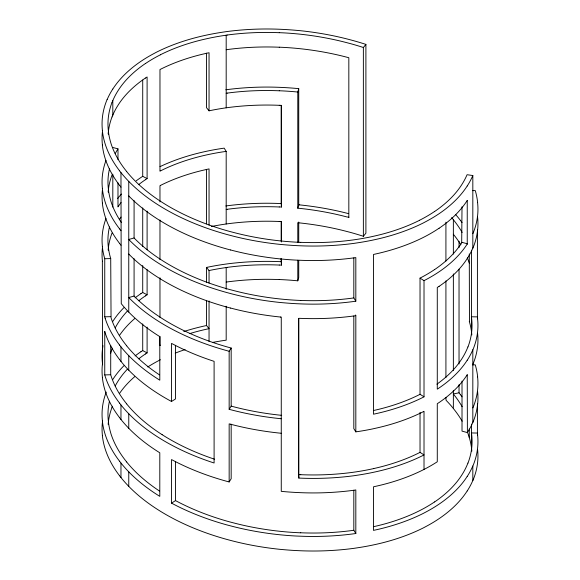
<?xml version="1.0" encoding="UTF-8"?>
<svg xmlns="http://www.w3.org/2000/svg" width="580" height="580" viewBox="0 0 580 580"><rect width="100%" height="100%" fill="white"/><g stroke="black" fill="none" stroke-linecap="round" stroke-linejoin="round"><path stroke-width="0.87" d="M348.928 217.275L346.912 216.942A200.122 115.543 0 0 0 298.323 208.227L297.786 208.206L297.786 92.031L298.736 88.653L295.394 88.341A193.459 111.694 0 0 0 283.598 87.522L279.669 87.341A179.894 103.863 0 0 0 225.816 89.784M297.786 208.206L298.736 204.827L298.736 88.653M279.263 279.538L283.069 279.712A187.536 108.272 0 0 1 294.51 280.51L297.786 280.814L298.736 277.436L298.736 260.456M112.085 102.399L112.926 100.333A161.994 93.525 0 0 1 117.08 92.234L118.313 90.263A153.381 88.559 0 0 1 145.384 63.546M112.085 116.921L112.926 114.854A161.994 93.525 0 0 1 117.08 106.756L118.313 104.784A153.381 88.559 0 0 1 145.384 78.068M112.085 349.269L112.563 348.123M112.085 407.356L112.563 406.21M467.915 346.905L467.074 348.971A161.994 93.525 0 0 1 462.92 357.07L461.687 359.042A153.381 88.559 0 0 1 436.892 384.17M467.915 463.079L467.074 465.146A161.994 93.525 0 0 1 462.92 473.244L461.687 475.216A153.381 88.559 0 0 1 434.616 501.932M112.759 89.066L111.483 91.118A167.924 96.947 0 0 0 107.177 99.506M112.6 147.414L117.987 148.871L117.087 150.321A161.994 93.525 0 0 0 115.203 153.664M281.264 418.738L280.676 418.688A206.052 118.965 0 0 1 230.651 409.719L229.158 409.349L229.158 351.262L231.173 348.029L229.477 347.572A210.874 121.742 0 0 1 218.812 344.418L215.325 343.287A217.108 125.345 0 0 1 176.393 326.801L173.427 325.206A219.61 126.788 0 0 1 164.879 320.232L162.139 318.514A217.188 125.389 0 0 1 135.916 297.91L134.082 296.054L134.082 258.716M229.158 409.349L231.173 406.116L231.173 348.029M280.676 317.035L281.264 317.086L281.264 491.347L284.606 491.659A193.459 111.694 0 0 0 296.402 492.478L300.331 492.659A179.894 103.863 0 0 0 354.184 490.216L355.823 489.94L355.823 533.506L354.17 533.745A179.894 103.863 0 0 1 300.339 536.188L296.402 536.043A193.459 111.694 0 0 1 284.606 535.224L280.676 534.854A206.052 118.965 0 0 1 230.651 525.893L226.925 524.922A216.797 125.171 0 0 1 215.963 521.681L212.374 520.514A223.039 128.767 0 0 1 172.376 503.578L171.52 503.128L171.52 459.563L172.369 460.02A223.039 128.767 0 0 0 212.367 476.956L215.963 478.116A216.797 125.171 0 0 0 226.925 481.357L229.158 481.958L231.173 478.725L231.173 424.212M467.241 185.977L468.517 183.925A167.924 96.947 0 0 0 472.823 175.537L467.074 174.71A161.994 93.525 0 0 1 462.92 182.809L461.687 184.788A153.381 88.559 0 0 1 434.616 211.497M467.241 200.499L467.241 244.064M462.013 206.785L461.687 242.868A153.381 88.559 0 0 1 434.616 269.584M467.241 258.586L468.517 256.534A167.924 96.947 0 0 0 472.823 248.146L472.823 175.537M467.241 360.238L468.517 358.186A167.924 96.947 0 0 0 472.823 349.798L472.823 422.407A167.924 96.947 0 0 1 468.517 430.795L467.4 432.586L462.013 431.128L462.013 381.089M467.241 374.76L467.4 432.586M467.241 476.412L468.517 474.36A167.924 96.947 0 0 0 472.823 465.972L472.823 480.494A167.924 96.947 0 0 1 468.517 488.882L467.241 490.934M297.786 242.389L297.786 222.727L298.316 222.778A200.122 115.543 0 0 1 346.898 231.485L350.523 232.428A210.874 121.742 0 0 1 361.188 235.581L363.37 236.292L363.37 47.509L365.9 44.399L364.037 43.797A216.797 125.171 0 0 0 353.075 40.556L349.363 39.563A206.052 118.965 0 0 0 299.331 30.595L295.394 30.254A193.459 111.694 0 0 0 283.598 29.435L279.669 29.254A179.894 103.863 0 0 0 225.816 31.697L222.133 32.262A167.33 96.606 0 0 0 207.669 34.851L204.138 35.612A158.993 91.792 0 0 0 156.484 52.193L153.758 53.643A155.621 89.849 0 0 0 143.354 59.733L140.911 61.342A159.311 91.981 0 0 0 112.796 89.073M363.37 236.292L365.9 233.182L365.9 44.399M145.421 63.561L147.769 62.017A149.691 86.427 0 0 1 157.774 56.166L160.421 54.788M145.421 78.082L147.102 76.973L147.102 178.625L145.421 179.735M142.716 80.069L142.716 176.32L140.911 177.516A159.311 91.981 0 0 0 136.213 180.822M140.911 293.683L142.716 292.494L142.716 265.51M145.421 295.909L147.102 294.799L147.102 269.613M140.911 351.77L142.716 350.581L142.716 323.908M145.421 353.996L147.102 352.887L147.102 327.106M434.579 211.482L432.23 213.027A149.691 86.427 0 0 1 422.226 218.877L419.579 220.255M439.089 228.23L436.646 229.832A155.621 89.849 0 0 1 426.242 235.922L423.487 237.35A158.993 91.792 0 0 1 375.847 253.931L373.476 254.468L373.476 414.2L375.862 413.692A158.993 91.792 0 0 0 423.516 397.111L424.016 396.814L424.016 280.64L420.029 278.11L422.226 276.964A149.691 86.427 0 0 0 432.23 271.114L434.579 269.57M439.089 286.317L437.284 287.506L437.284 389.158L439.089 387.962A159.311 91.981 0 0 0 467.204 360.231M434.579 501.917L432.23 503.462A149.691 86.427 0 0 1 422.226 509.312L419.579 510.69A153.069 88.37 0 0 1 373.709 526.654M119.567 359.607L121.263 361.753A216.833 125.193 0 0 0 128.76 370.185A222.8 128.629 0 0 0 157.745 393.414L160.551 395.183A225.533 130.21 0 0 0 169.331 400.294L171.52 401.476L175.515 398.946L175.515 345.325M171.52 503.128L175.515 500.598L175.515 461.477M160.421 185.484L159.971 185.716L159.971 201.963M160.421 345.223L159.971 345.455L159.971 336.429M160.421 359.745L157.774 361.123A149.691 86.427 0 0 0 147.769 366.973M424.016 280.64L426.242 279.488A155.621 89.849 0 0 0 436.646 273.398L439.089 271.795A159.311 91.981 0 0 0 467.204 244.057M419.579 394.516L420.029 394.284L424.016 396.814M298.555 318.493L298.555 474.621L298.838 478.072L300.331 478.137A179.894 103.863 0 0 0 354.184 475.694L357.867 475.129A167.33 96.606 0 0 0 372.331 472.54L375.862 471.779A158.993 91.792 0 0 0 423.516 455.199L424.016 454.901L420.029 452.371L419.579 452.603A153.069 88.37 0 0 1 373.709 468.567M300.737 300.462L296.931 300.288A187.536 108.272 0 0 1 285.49 299.49L281.684 299.135A200.122 115.543 0 0 1 233.102 290.428L229.477 289.485A210.874 121.742 0 0 1 218.812 286.332L215.325 285.2A217.108 125.345 0 0 1 176.393 268.714L173.427 267.119A219.61 126.788 0 0 1 164.879 262.145L162.139 260.427A217.188 125.389 0 0 1 135.916 239.823L134.082 237.967L128.76 239.489A222.8 128.629 0 0 0 157.745 262.718L160.551 264.487A225.533 130.21 0 0 0 169.331 269.599L172.369 271.237A223.039 128.767 0 0 0 212.367 288.173L215.963 289.333A216.797 125.171 0 0 0 226.925 292.574L230.637 293.567A206.052 118.965 0 0 0 280.669 302.535L284.606 302.876A193.459 111.694 0 0 0 296.402 303.702L300.331 303.876A179.894 103.863 0 0 0 354.184 301.433L355.823 301.158L355.823 257.592L354.17 257.832A179.894 103.863 0 0 1 300.339 260.275L296.402 260.137A193.459 111.694 0 0 1 284.606 259.311L280.676 258.948M134.082 296.054L128.76 297.576A222.8 128.629 0 0 0 157.745 320.805L160.551 322.574A225.533 130.21 0 0 0 169.331 327.685L172.369 329.324A223.039 128.767 0 0 0 212.367 346.26L215.963 347.42A216.797 125.171 0 0 0 226.925 350.661L229.158 351.262M206.277 53.331L209.046 52.736L209.046 110.816L209.685 110.686A161.399 93.184 0 0 1 223.633 108.184L227.2 107.67A173.964 100.434 0 0 1 279.263 105.313M206.277 169.505L209.046 168.903L209.046 225.207M206.524 282.641L206.524 267.445L207.669 267.199A167.33 96.606 0 0 1 222.133 264.611L225.83 264.081A179.894 103.863 0 0 1 279.661 261.638L281.162 261.667L281.445 265.111L279.263 265.017M206.524 267.445L209.046 270.555L209.685 270.418A161.399 93.184 0 0 1 223.633 267.924L227.2 267.409M189.841 333.558A153.069 88.37 0 0 1 206.292 329.259L209.046 328.642L206.524 325.532L204.138 326.047A158.993 91.792 0 0 0 183.795 331.55M373.723 468.582L370.315 469.314A161.399 93.184 0 0 1 356.367 471.815L352.799 472.33A173.964 100.434 0 0 1 300.737 474.686M460.433 394.654L459.034 392.82L453.364 393.95M160.392 54.767A153.069 88.37 0 0 1 206.292 38.824L209.685 38.077A161.399 93.184 0 0 1 223.633 35.576L227.2 35.061M226.186 49.742L227.2 49.583A173.964 100.434 0 0 1 279.263 47.227M226.186 93.307L227.2 93.148M226.186 209.481L227.2 209.322M211.395 226.505A161.399 93.184 0 0 1 223.633 224.358L227.2 223.844A173.964 100.434 0 0 1 279.263 221.487M226.186 282.09L227.2 281.931A173.964 100.434 0 0 1 279.263 279.575M355.823 301.158L353.814 297.91L352.799 298.069A173.964 100.434 0 0 1 300.737 300.425M355.823 533.506L353.814 530.258L352.799 530.417A173.964 100.434 0 0 1 300.737 532.774M424.016 469.423L424.016 411.336L423.487 411.611A158.993 91.792 0 0 1 375.847 428.192L372.331 428.975A167.33 96.606 0 0 1 357.867 431.563L355.823 431.853L355.823 315.68L354.17 315.919A179.894 103.863 0 0 1 300.339 318.362L298.838 318.333L298.838 478.072M226.186 224.003L226.186 151.394L223.633 151.75A161.399 93.184 0 0 0 209.685 154.244L206.277 154.983A153.069 88.37 0 0 0 160.392 170.94L159.971 171.194L159.971 69.542L160.421 69.31A153.069 88.37 0 0 1 206.292 53.345M472.642 190.639L475.252 190.566L475.462 191.248A193.531 111.737 0 0 1 477.369 200.332L477.644 202.601M102.356 246.703L102.631 248.972A193.531 111.737 0 0 0 104.545 258.056L104.748 258.738L110.715 258.579L111.055 317.789A200.839 115.956 0 0 0 126.672 345.774M469.459 263.334L468.945 262.211A200.839 115.956 0 0 0 467.408 257.817M104.748 258.738L104.748 316.825L110.715 316.665M469.285 253.938L469.459 321.421M119.596 359.593A206.139 119.016 0 0 1 105.19 332.935L104.748 331.347L104.748 374.912L110.715 374.752L111.055 375.876A200.839 115.956 0 0 0 126.672 403.861M472.642 364.9L475.252 364.827L475.462 365.509A193.531 111.737 0 0 1 477.369 374.593L477.644 376.862M471.46 316.774L477.412 316.883L477.644 318.775M477.644 434.949L477.412 433.057L471.46 432.948A174.718 100.869 0 0 1 467.98 463.087M279.263 32.669L283.069 32.842A187.536 108.272 0 0 1 294.51 33.64L298.316 33.995A200.122 115.543 0 0 1 346.898 42.703L350.523 43.645A210.874 121.742 0 0 1 361.188 46.799L363.37 47.509M279.263 47.19L283.069 47.364A187.536 108.272 0 0 1 294.51 48.162L298.316 48.517A200.122 115.543 0 0 1 346.898 57.224L348.826 57.71L348.826 217.449M279.263 90.755L283.069 90.93A187.536 108.272 0 0 1 294.51 91.727L297.786 92.031M279.263 105.277L281.445 105.379L281.445 207.031L279.263 206.93M281.445 207.031L281.162 203.58L279.669 203.515A179.894 103.863 0 0 0 225.816 205.958M279.263 221.451L281.445 221.545L281.445 241.998M300.737 242.375L296.931 242.201A187.536 108.272 0 0 1 285.49 241.403L281.684 241.048A200.122 115.543 0 0 1 233.102 232.341L229.477 231.398A210.874 121.742 0 0 1 218.812 228.244L215.325 227.113A217.108 125.345 0 0 1 176.393 210.627L173.427 209.032A219.61 126.788 0 0 1 164.879 204.058L162.139 202.34A217.188 125.389 0 0 1 135.916 181.736L133.929 179.727A210.91 121.764 0 0 1 126.636 171.528M298.555 474.621L300.737 474.723M300.737 532.81L296.931 532.636A187.536 108.272 0 0 1 285.49 531.838L281.684 531.483A200.122 115.543 0 0 1 233.102 522.776L229.477 521.833A210.874 121.742 0 0 1 218.812 518.679L215.325 517.548A217.108 125.345 0 0 1 176.393 501.062L175.515 500.598M298.736 204.827L299.324 204.878M281.264 433.26L280.676 433.209A206.052 118.965 0 0 1 230.651 424.241M462.013 242.346L467.4 243.803M230.637 250.002L226.925 249.008A216.797 125.171 0 0 1 215.963 245.768L212.374 244.6A223.039 128.767 0 0 1 172.376 227.664L169.331 226.033A225.533 130.21 0 0 1 160.551 220.922L157.738 219.153A222.8 128.629 0 0 1 128.753 195.931M230.637 308.089L226.925 307.095A216.797 125.171 0 0 1 215.963 303.855L212.374 302.688A223.039 128.767 0 0 1 172.376 285.751L169.331 284.12A225.533 130.21 0 0 1 160.551 279.009L157.738 277.24A222.8 128.629 0 0 1 128.753 254.018M231.173 406.116L233.088 406.623A200.122 115.543 0 0 0 281.677 415.338M230.637 424.263L229.158 423.871L229.158 481.958M142.716 176.32L147.102 178.625M142.716 292.494L147.102 294.799M142.716 350.581L147.102 352.887M162.139 434.688L164.879 436.407A219.61 126.788 0 0 0 173.427 441.38L176.378 442.982A217.108 125.345 0 0 0 214.622 459.237M119.567 170.825L121.263 172.971A216.833 125.193 0 0 0 128.76 181.402A222.8 128.629 0 0 0 157.745 204.631L160.551 206.4A225.533 130.21 0 0 0 169.331 211.512L172.369 213.15A223.039 128.767 0 0 0 212.367 230.086L215.963 231.246A216.797 125.171 0 0 0 226.925 234.487L230.637 235.48A206.052 118.965 0 0 0 280.669 244.448L284.606 244.789A193.459 111.694 0 0 0 296.402 245.615L300.331 245.789A179.894 103.863 0 0 0 354.184 243.346L357.867 242.781A167.33 96.606 0 0 0 372.331 240.192L375.862 239.431A158.993 91.792 0 0 0 423.516 222.85L426.242 221.4A155.621 89.849 0 0 0 436.646 215.311L439.089 213.708A159.311 91.981 0 0 0 467.204 185.97M119.567 345.086L121.263 347.231A216.833 125.193 0 0 0 128.76 355.663A222.8 128.629 0 0 0 157.745 378.892L159.797 380.183L159.797 336.618L157.738 335.327A222.8 128.629 0 0 1 128.753 312.105A216.833 125.193 0 0 1 121.263 303.666L120.966 172.659M119.567 403.173L121.263 405.318A216.833 125.193 0 0 0 128.76 413.75A222.8 128.629 0 0 0 157.745 436.979L160.551 438.748A225.533 130.21 0 0 0 169.331 443.86L172.369 445.498A223.039 128.767 0 0 0 212.367 462.434L214.1 462.992L214.1 361.34L212.374 360.774A223.039 128.767 0 0 1 172.376 343.839L171.52 343.389L171.52 401.476M119.567 417.694L121.263 419.84A216.833 125.193 0 0 0 128.76 428.272A222.8 128.629 0 0 0 157.745 451.501L159.797 452.791L159.797 496.357L157.738 495.066A222.8 128.629 0 0 1 128.753 471.845M119.567 461.26L121.263 463.405A216.833 125.193 0 0 0 128.76 471.837L128.76 486.359A222.8 128.629 0 0 0 157.745 509.588L160.551 511.357A225.533 130.21 0 0 0 169.331 516.468L172.369 518.107A223.039 128.767 0 0 0 212.367 535.043L215.963 536.203A216.797 125.171 0 0 0 226.925 539.443L230.637 540.437A206.052 118.965 0 0 0 280.669 549.405L284.606 549.746A193.459 111.694 0 0 0 296.402 550.565L300.331 550.746A179.894 103.863 0 0 0 354.184 548.303L357.867 547.737A167.33 96.606 0 0 0 372.331 545.149L375.862 544.388A158.993 91.792 0 0 0 423.516 527.807L426.242 526.357A155.621 89.849 0 0 0 436.646 520.267L439.089 518.658A159.311 91.981 0 0 0 467.204 490.926M119.567 475.781L121.263 477.927A216.833 125.193 0 0 0 128.76 486.359M209.046 110.816L206.524 107.713L206.524 53.2M460.433 220.393L458.736 218.247A216.833 125.193 0 0 0 455.597 214.52M119.567 185.346L120.966 187.18M119.567 228.911L120.966 230.746M119.567 243.433L120.966 245.268M355.41 315.02L355.823 315.68M355.823 431.853L353.814 428.605L353.814 316.035M226.186 151.394L224.177 148.147L222.133 148.436A167.33 96.606 0 0 0 207.669 151.025L204.138 151.786A158.993 91.792 0 0 0 160.015 166.641M469.285 321.421L469.604 322.494A187.601 108.308 0 0 1 471.46 331.296A174.718 100.869 0 0 1 471.815 334.957M110.715 258.579L110.396 257.505A187.601 108.308 0 0 1 108.54 248.704A174.718 100.869 0 0 1 109.468 226.983M104.748 316.825L105.219 318.406M104.748 374.912L105.219 376.492A206.139 119.016 0 0 0 119.596 403.158M102.356 130.529L102.631 132.798A193.531 111.737 0 0 0 104.545 141.882L105.219 144.144A206.139 119.016 0 0 0 119.596 170.817M102.356 145.051L102.631 147.32A193.531 111.737 0 0 0 104.545 156.404L105.219 158.666A206.139 119.016 0 0 0 119.596 185.339M102.356 188.616L102.631 190.885A193.531 111.737 0 0 0 104.545 199.969L105.219 202.231A206.139 119.016 0 0 0 119.596 228.904M102.356 203.138L102.631 205.407A193.531 111.737 0 0 0 104.545 214.491L105.219 216.753A206.139 119.016 0 0 0 119.596 243.426M102.356 261.225L102.587 364.769L102.356 362.877M102.356 377.399L102.631 379.668A193.531 111.737 0 0 0 104.545 388.752L105.219 391.014A206.139 119.016 0 0 0 119.596 417.68M102.356 420.964L102.631 423.233A193.531 111.737 0 0 0 104.545 432.317L105.219 434.579A206.139 119.016 0 0 0 119.596 461.245M102.356 435.486L102.631 437.755A193.531 111.737 0 0 0 104.545 446.839L105.219 449.101A206.139 119.016 0 0 0 119.596 475.767M477.412 229.629L477.412 316.883M477.412 403.716L477.412 433.057M471.46 250.205L471.46 331.296M471.46 424.06L471.46 447.47A174.718 100.869 0 0 1 471.815 451.131M469.285 429.055L469.285 437.596M459.034 241.207L459.034 247.522M459.034 269.178L459.034 363.943M459.034 384.7L459.034 392.82M453.364 254.069L453.364 219.689A210.91 121.764 0 0 0 451.646 217.616M453.364 273.927L453.364 370.489M453.364 390.34L453.364 408.472A210.91 121.764 0 0 0 446.071 400.272L445.918 397.409M445.918 222.176L445.918 261.014M445.918 280.887L445.918 377.536M420.029 278.11L420.029 394.284M420.029 412.358L420.029 452.371M353.814 257.904L353.814 297.91M353.814 490.245L353.814 530.258M298.736 222.031L298.736 242.585M297.786 260.26L297.786 280.814M281.445 258.89L281.445 265.111M281.162 105.531L281.162 203.58M281.162 221.661L281.162 241.222M281.162 258.999L281.162 261.667M226.186 35.22L226.186 107.829M226.186 267.568L226.186 289.239M226.186 306.218L226.186 340.177L223.633 340.532A161.399 93.184 0 0 0 213.121 342.338M209.046 270.555L209.046 283.069M209.046 300.94L209.046 341.461M206.524 169.375L206.524 223.88M206.524 300.512L206.524 325.532M159.971 220.008L159.971 259.717M159.971 277.769L159.971 317.477M147.102 211.142L147.102 249.82M142.716 207.937L142.716 246.616M134.082 200.629L134.082 237.967M128.76 181.402L128.76 312.098M128.76 355.663L128.76 370.185M128.76 413.75L128.76 428.272M120.966 346.92L120.966 361.442M120.966 405.007L120.966 419.528M120.966 463.094L120.966 477.615M117.987 148.871L117.987 159.594M117.987 182.831L117.987 206.958L118.313 206.436A153.381 88.559 0 0 1 121.017 202.55M112.81 100.681L112.81 115.203M112.81 174.174L112.81 207.075M110.715 345.412L110.715 374.752M112.02 102.392A174.718 100.869 0 0 0 108.605 132.523L108.54 134.234M109.468 168.896A174.718 100.869 0 0 0 108.605 190.61L108.54 192.321M108.54 248.704L108.54 250.408M109.468 401.244A174.718 100.869 0 0 0 108.605 422.958L108.54 424.669M119.647 393.269A153.381 88.559 0 0 1 134.64 376.724M471.46 447.47A187.601 108.308 0 0 0 469.604 438.668L468.945 436.472A200.839 115.956 0 0 0 467.408 432.078M108.156 424.364A174.718 100.869 0 0 1 112.02 407.349M453.328 408.487A200.839 115.956 0 0 1 462.144 421.211M175.232 353.126A153.069 88.37 0 0 1 185.114 349.573M102.421 435.486A179.278 103.508 0 0 1 102.37 422.718M102.421 420.964A179.278 103.508 0 0 1 106.249 392.073M115.203 386.012A161.994 93.525 0 0 1 117.08 382.67L118.313 380.69A153.381 88.559 0 0 1 127.259 369.3M477.579 202.601A179.278 103.508 0 0 1 472.888 233.631M159.457 491.021A217.188 125.389 0 0 1 135.916 472.171L133.929 470.162A210.91 121.764 0 0 1 126.636 461.963M419.608 394.538A153.069 88.37 0 0 1 373.709 410.48M477.579 333.297A179.278 103.508 0 0 1 472.888 364.327M477.579 318.775A179.278 103.508 0 0 1 472.888 349.805M471.395 316.781A174.718 100.869 0 0 1 467.98 346.912M126.636 345.789A210.91 121.764 0 0 0 133.929 353.988L135.923 355.997A217.188 125.389 0 0 0 159.457 374.847M108.156 192.016A174.718 100.869 0 0 1 112.02 175M126.636 403.876A210.91 121.764 0 0 0 133.929 412.075L135.923 414.084A217.188 125.389 0 0 0 162.146 434.681M477.579 391.384A179.278 103.508 0 0 1 472.888 422.414M102.421 377.399A179.278 103.508 0 0 1 102.37 364.631M112.796 321.421A159.311 91.981 0 0 1 123.844 307.704M135.082 297.844A159.311 91.981 0 0 1 140.882 293.668M115.203 327.925A161.994 93.525 0 0 1 117.08 324.582L118.313 322.611A153.381 88.559 0 0 1 127.259 311.214M138.743 300.737A153.381 88.559 0 0 1 145.384 295.894M119.647 335.182A153.381 88.559 0 0 1 134.64 318.637M110.591 353.445A174.718 100.869 0 0 1 112.02 349.262M102.421 362.877A179.278 103.508 0 0 1 102.993 345.651M112.796 379.509A159.311 91.981 0 0 1 123.844 365.791M135.082 355.931A159.311 91.981 0 0 1 140.882 351.755M117.581 198.57A159.311 91.981 0 0 1 121.452 194.046M477.579 376.862A179.278 103.508 0 0 1 472.888 407.892M102.421 203.138A179.278 103.508 0 0 1 102.37 190.37M102.421 188.616A179.278 103.508 0 0 1 105.981 160.45M477.579 217.123A179.278 103.508 0 0 1 472.888 248.153M467.204 258.579A159.311 91.981 0 0 1 439.118 286.332M280.669 317.057A206.052 118.965 0 0 1 230.651 308.067M227.186 93.112A173.964 100.434 0 0 1 279.263 90.792M467.204 200.492A159.311 91.981 0 0 1 439.118 228.244M121.445 222.589A200.839 115.956 0 0 1 111.012 201.623L110.396 199.418A187.601 108.308 0 0 1 108.54 190.617M453.328 393.965A200.839 115.956 0 0 1 462.144 406.689M453.328 234.226A200.839 115.956 0 0 1 460.861 244.796M467.204 374.752A159.311 91.981 0 0 1 439.118 402.505L437.284 403.68L437.284 461.767L436.646 462.18A155.621 89.849 0 0 1 426.242 468.27L423.487 469.698A158.993 91.792 0 0 1 375.847 486.279L373.476 486.809L373.476 530.374L375.862 529.866A158.993 91.792 0 0 0 423.516 513.285L426.242 511.836A155.621 89.849 0 0 0 436.646 505.745L439.089 504.136A159.311 91.981 0 0 0 467.204 476.405M299.331 204.856A206.052 118.965 0 0 1 348.602 213.65M119.596 345.078A206.139 119.016 0 0 1 105.19 318.413M227.186 209.286A173.964 100.434 0 0 1 279.263 206.966M126.672 461.948A200.839 115.956 0 0 1 111.012 433.971L110.396 431.766A187.601 108.308 0 0 1 108.54 422.965M477.579 434.949A179.278 103.508 0 0 1 472.888 465.979M477.579 449.471A179.278 103.508 0 0 1 472.888 480.501M227.186 267.373A173.964 100.434 0 0 1 279.263 265.053M102.421 246.703A179.278 103.508 0 0 1 105.981 218.537M102.421 261.225A179.278 103.508 0 0 1 102.37 248.457M160.392 185.462A153.069 88.37 0 0 1 206.292 169.519M138.743 358.824A153.381 88.559 0 0 1 145.384 353.981M119.647 219.008A153.381 88.559 0 0 1 121.017 217.072M460.404 394.661A206.139 119.016 0 0 1 462.028 396.829M138.743 184.563A153.381 88.559 0 0 1 145.384 179.72M108.156 250.103A174.718 100.869 0 0 1 112.02 233.088M419.608 220.277A153.069 88.37 0 0 1 373.709 236.219L370.315 236.974A161.399 93.184 0 0 1 356.367 239.468L352.799 239.982A173.964 100.434 0 0 1 300.737 242.338M453.328 219.704A200.839 115.956 0 0 1 462.144 232.428M460.404 220.407A206.139 119.016 0 0 1 462.028 222.568M102.421 145.051A179.278 103.508 0 0 1 102.37 132.284M108.156 133.929A174.718 100.869 0 0 1 112.02 116.913M102.421 130.529A179.278 103.508 0 0 1 107.112 99.499M280.669 258.97A206.052 118.965 0 0 1 230.651 249.98M227.186 35.025A173.964 100.434 0 0 1 279.263 32.705M126.672 171.513A200.839 115.956 0 0 1 111.012 143.535L110.396 141.332A187.601 108.308 0 0 1 108.54 132.53"/></g></svg>
